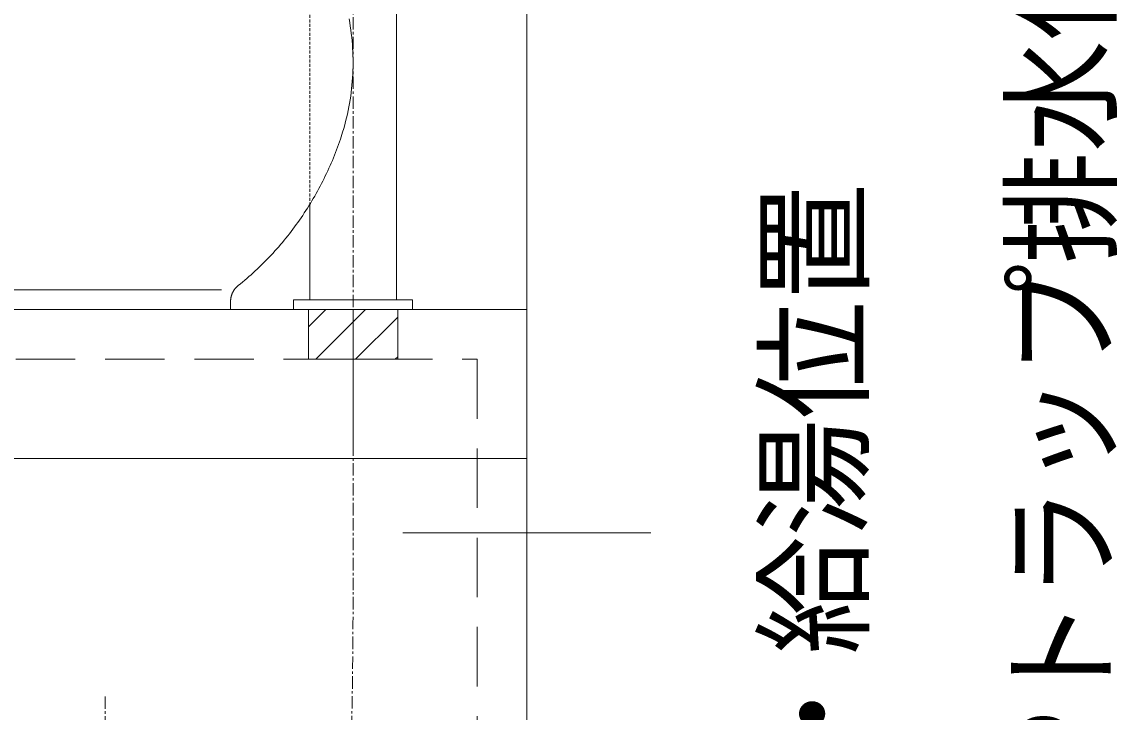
# Model space of a CAD drawing. Units: millimetres, scale not verified. Extents: x -6062 to 6062, y -3045 to 3045.
# Drawn here: x -3576 to -3134.4, y -1492.3 to -1214 of the extents above; entities that cross this region are included whole.
import ezdxf
from ezdxf.enums import TextEntityAlignment as Align

# ---------------------------------------------------------------- set-up
doc = ezdxf.new("R2010")
doc.units = ezdxf.units.MM
doc.header["$LTSCALE"] = 20
doc.linetypes.add('CHAIN1', pattern=[8, 5, -1, 1, -1])
doc.linetypes.add('DASHED1', pattern=[1.8, 1.2, -0.6])
for name, color, linetype, lineweight in [('0-1_5ボウル・キャビネット', 7, 'Continuous', 9), ('0-4_2寸法-2', 7, 'Continuous', 9), ('0-7_4給排水', 7, 'Continuous', 9)]:
    doc.layers.add(name, color=color, linetype=linetype, lineweight=lineweight)
doc.styles.add('ＭＳ Ｐゴシック', font='')
doc.styles.get('ＭＳ Ｐゴシック').set_extended_font_data('MS PGothic')

# ---------------------------------------------------------------- blocks, each defined once
blk = doc.blocks.new('グループ-8')
at = {"layer": '0-7_4給排水', "linetype": 'CHAIN1'}
blk.add_line((-35100, -41500), (-35100, -29720), dxfattribs=at)
blk = doc.blocks.new('グループ-11')
at = {"layer": '0-1_5ボウル・キャビネット'}
blk.add_line((-40560, -26440), (-34160, -26440), dxfattribs=at)
for points in [[(-33114.1, -24372.5), (-33117.9, -24342.9), (-33122.2, -24313.4), (-33127, -24284.1), (-33132.2, -24254.7)], [(-33294.7, -25459.6), (-33285.3, -25438.6), (-33276.2, -25417.5), (-33267.2, -25396.3), (-33258.4, -25375.1), (-33249.7, -25353.8), (-33241.3, -25332.4), (-33233, -25310.9), (-33225, -25289.3), (-33217.1, -25267.7), (-33209.4, -25246), (-33202.5, -25226), (-33184.1, -25167.5), (-33175.6, -25139.1), (-33167.6, -25110.5), (-33160, -25081.7), (-33152.8, -25052.9), (-33146.1, -25023.9), (-33139.8, -24994.8), (-33134, -24965.6), (-33128.7, -24936.3), (-33123.8, -24907), (-33119.4, -24877.5), (-33115.4, -24848), (-33111.8, -24818.4), (-33108.8, -24788.8), (-33106.2, -24759.1), (-33104, -24729.4), (-33102.3, -24699.7), (-33101.1, -24669.9), (-33100.3, -24640.1), (-33100, -24610.3), (-33100.2, -24580.5), (-33100.8, -24550.7), (-33101.8, -24520.9), (-33103.4, -24491.1), (-33105.4, -24461.4), (-33107.8, -24431.7), (-33110.7, -24402), (-33114.1, -24372.5)], [(-33792.1, -26193.1), (-33776.3, -26176.7), (-33760.7, -26160.2), (-33745.3, -26143.6), (-33730, -26126.8), (-33714.9, -26109.8), (-33699.9, -26092.8), (-33685, -26075.6), (-33670.3, -26058.2), (-33655.8, -26040.7), (-33641.4, -26023.1), (-33627.1, -26005.3), (-33613, -25987.4), (-33599.1, -25969.4), (-33585.3, -25951.2), (-33571.7, -25932.9), (-33558.2, -25914.5), (-33544.9, -25896), (-33531.8, -25877.3), (-33518.8, -25858.5), (-33506, -25839.6), (-33493.3, -25820.6), (-33480.8, -25801.5), (-33468.5, -25782.2), (-33456.4, -25762.8), (-33444.4, -25743.3), (-33432.5, -25723.8), (-33420.9, -25704), (-33409.4, -25684.2), (-33398.1, -25664.3), (-33387, -25644.3), (-33376, -25624.1), (-33365.2, -25603.9), (-33354.6, -25583.6), (-33344.2, -25563.1), (-33333.9, -25542.6), (-33323.9, -25522), (-33314, -25501.3), (-33304.2, -25480.5), (-33294.7, -25459.6)], [(-34064.2, -26449.4), (-34063, -26447.4), (-34061.7, -26445.4), (-34060.5, -26443.5), (-34059.2, -26441.5), (-34057.9, -26439.6), (-34056.5, -26437.7), (-34055.1, -26435.9), (-34053.7, -26434), (-34052.3, -26432.2), (-34050.9, -26430.4), (-34049.4, -26428.6), (-34047.9, -26426.8), (-34046.4, -26425.1), (-34044.8, -26423.3), (-34043.3, -26421.6), (-34041.7, -26420), (-34040.1, -26418.3), (-34038.4, -26416.7), (-34036.8, -26415.1), (-34035.1, -26413.5), (-34033.4, -26412), (-34031.7, -26410.4), (-34029.9, -26408.9), (-34028.2, -26407.5), (-34026.4, -26406), (-34008.8, -26391.8), (-33991.3, -26377.5), (-33974, -26363), (-33956.8, -26348.3), (-33939.7, -26333.5), (-33922.8, -26318.5), (-33906, -26303.4), (-33889.3, -26288.1), (-33872.8, -26272.7), (-33856.3, -26257), (-33840.1, -26241.3), (-33823.9, -26225.4), (-33807.9, -26209.3), (-33792.1, -26193.1)], [(-40612.5, -26600), (-34088.2, -26600), (-34088.2, -26536.5)], [(-34088.2, -26536.5), (-34088.2, -26534.2), (-34088.1, -26531.8), (-34088, -26529.4), (-34087.9, -26527.1), (-34087.8, -26524.7), (-34087.6, -26522.4), (-34087.4, -26520.1), (-34087.1, -26517.7), (-34086.9, -26515.4), (-34086.6, -26513), (-34086.2, -26510.7), (-34085.9, -26508.4), (-34085.5, -26506.1), (-34085, -26503.8), (-34084.6, -26501.5), (-34084.1, -26499.2), (-34083.5, -26496.9), (-34083, -26494.6), (-34082.4, -26492.3), (-34081.7, -26490.1), (-34081.1, -26487.8), (-34080.4, -26485.6), (-34079.7, -26483.3), (-34078.9, -26481.1), (-34078.2, -26478.9), (-34077.4, -26476.7), (-34076.5, -26474.5), (-34075.7, -26472.3), (-34074.8, -26470.2), (-34073.8, -26468), (-34072.9, -26465.9), (-34071.9, -26463.8), (-34070.9, -26461.7), (-34069.8, -26459.6), (-34068.8, -26457.5), (-34067.7, -26455.4), (-34066.5, -26453.4), (-34065.4, -26451.4), (-34064.2, -26449.4)]]:
    blk.add_lwpolyline(points, dxfattribs=at)
blk = doc.blocks.new('グループ-14')
at = {"layer": '0-7_4給排水', "linetype": 'CHAIN1'}
blk.add_line((-33100, -27700), (-33100, -20200), dxfattribs=at)
at = {"layer": '0-7_4給排水', "linetype": 'DASHED1'}
blk.add_line((-33450, -23502.8), (-33450, -25752.5), dxfattribs=at)
at = {"layer": '0-7_4給排水'}
blk.add_lwpolyline([(-33450, -25752.5), (-33450, -26520), (-32750, -26520), (-32750, -21200)], dxfattribs=at)
blk.add_lwpolyline([(-33580, -26520), (-32620, -26520), (-32620, -26600), (-33580, -26600)], close=True, dxfattribs=at)
at = {"layer": '0-7_4給排水', "linetype": 'CHAIN1'}
blk.add_lwpolyline([(-33100, -28864.1), (-33100, -28701.6), (-33100, -28259.2), (-33100, -26600)], dxfattribs=at)
blk.add_arc((-87512.1, -28864.1), 54412.1, 358.49042, 0, dxfattribs=at)

msp = doc.modelspace()

# ---------------------------------------------------------------- linework, layer by layer
at = {"layer": '0-1_5ボウル・キャビネット'}
for p, q in [((-3460.5, -1337), (-3453.5, -1330)), ((-3457.5, -1350), (-3437.5, -1330)), ((-3441.5, -1350), (-3424.5, -1333)), ((-3425.5, -1350), (-3424.5, -1349))]:
    msp.add_line(p, q, dxfattribs=at)
at = {"layer": '0-1_5ボウル・キャビネット', "linetype": 'CHAIN1'}
msp.add_line((-3422.5, -1420), (-3322.5, -1420), dxfattribs=at)
at = {"layer": '0-1_5ボウル・キャビネット'}
msp.add_lwpolyline([(-4022.5, -2020), (-3372.5, -2020), (-3372.5, -770)], dxfattribs=at)
for points in [[(-3922.5, -1330), (-3372.5, -1330), (-3372.5, -1390), (-3922.5, -1390)], [(-3424.5, -1350), (-3424.5, -1330), (-3460.5, -1330), (-3460.5, -1350)], [(-3902.5, -1390), (-3372.5, -1390), (-3372.5, -2020), (-3902.5, -2020)]]:
    msp.add_lwpolyline(points, close=True, dxfattribs=at)
at = {"layer": '0-1_5ボウル・キャビネット', "linetype": 'DASHED1'}
for points in [[(-3424.5, -1350), (-3424.5, -1330), (-3460.5, -1330), (-3460.5, -1350)], [(-3902.5, -1393.08), (-3902.5, -1350), (-3392.5, -1350), (-3392.5, -1910)]]:
    msp.add_lwpolyline(points, dxfattribs=at)

# ---------------------------------------------------------------- block references
at = {"layer": '0-1_5ボウル・キャビネット', "xscale": 0.05, "yscale": 0.05}
msp.add_blockref('グループ-11', (-1787.5, 0), dxfattribs=at)
at = {"layer": '0-7_4給排水', "xscale": 0.05, "yscale": 0.05}
for name in ['グループ-14', 'グループ-8']:
    msp.add_blockref(name, (-1787.5, 0), dxfattribs=at)

# ---------------------------------------------------------------- texts
at = {"layer": '0-4_2寸法-2', "style": 'ＭＳ Ｐゴシック'}
for s, width, p in [('Pトラップ排水位置', 0.9, (-3127.48, -1520.42)), ('壁給水・給湯位置', 0.95, (-3227.38, -1659.36))]:
    msp.add_text(s, height=36.69, rotation=90, dxfattribs=dict(at, width=width)).set_placement(p, align=Align.BOTTOM_LEFT)

doc.saveas('drawing.dxf')
